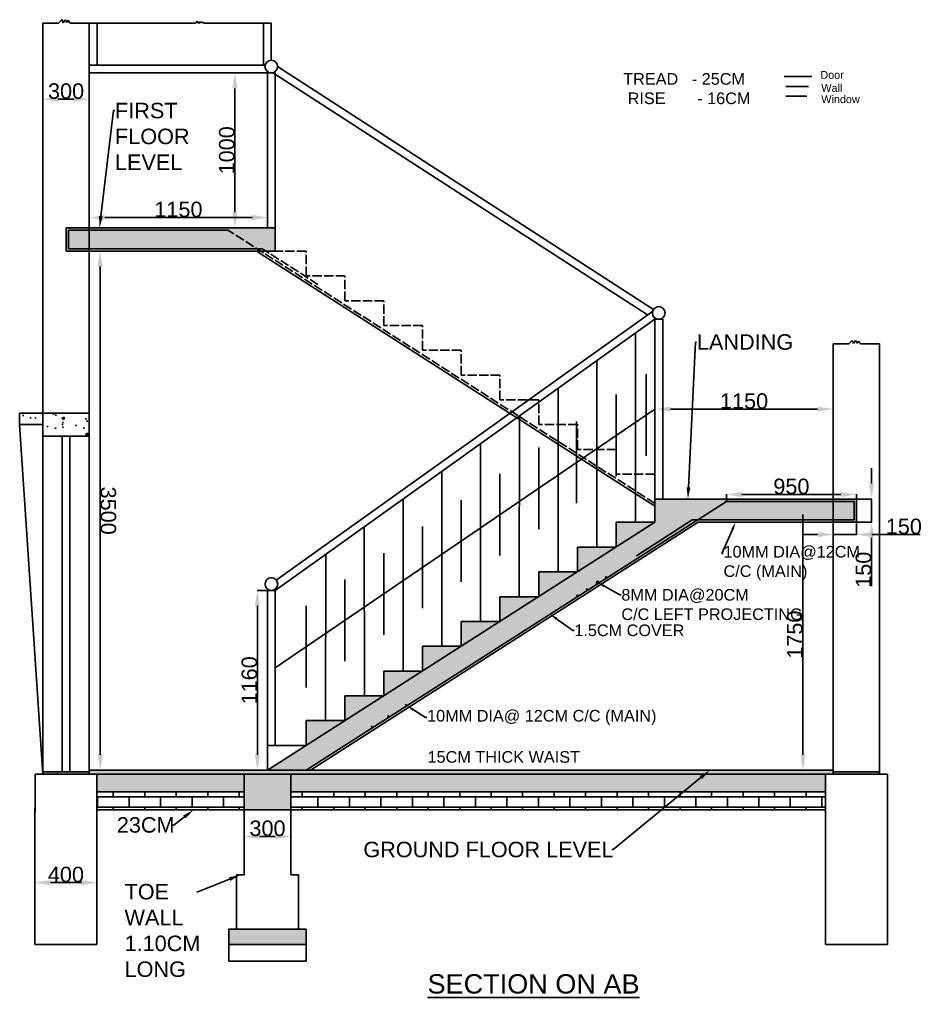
# Model space of a CAD drawing. Header units: millimetres. Extents: x -311 to 7675, y -606 to 10366.
# Drawn here: x 310 to 6129, y 4057 to 10366 of the extents above; entities that cross this region are included whole.
import ezdxf
from ezdxf import colors
from ezdxf.entities.mleader import LeaderData, LeaderLine
from ezdxf.math import Vec2, Vec3

# ---------------------------------------------------------------- set-up
doc = ezdxf.new("R2010")
doc.units = ezdxf.units.MM
doc.linetypes.add('ACAD_ISO02W100', pattern=[15, 12, -3])
doc.layers.get('0').update_dxf_attribs({"true_color": 0xc2ced6})
doc.layers.get('Defpoints').update_dxf_attribs({"color": 226})
for name, color, linetype in [('Dimension', 231, 'Continuous'), ('Door', 204, 'Continuous'), ('Text', 11, 'Continuous'), ('Wall', 147, 'Continuous'), ('Window', 186, 'Continuous')]:
    doc.layers.add(name, color=color, linetype=linetype)
doc.styles.get("Standard").update_dxf_attribs({"font": 'arial.ttf'})
doc.dimstyles.new('ISO-25', dxfattribs={"dimtxt": 2.5, "dimasz": 2.5, "dimexe": 1.25, "dimexo": 0.625, "dimtad": 1, "dimtxsty": 'Standard', "dimcen": 2.5, "dimadec": 0, "dimazin": 0, "dimtfac": 1, "dimtmove": 0, "dimatfit": 3, "dimfxl": 1, "dimarcsym": 0})

# ---------------------------------------------------------------- blocks, each defined once
blk = doc.blocks.new('*D9')
at = {"layer": 'Defpoints', "color": 0, "transparency": 16777216}
for p in [(808.8, 4797.4), (408.8, 4397.5), (808.8, 4397.5)]:
    blk.add_point(p, dxfattribs=at)
at = {"layer": 'Dimension', "color": 0, "lineweight": -2, "transparency": 16777216}
for p, q in [((408.8, 4398.1), (408.8, 4798.6)), ((508.8, 4797.4), (708.8, 4797.4)), ((808.8, 4398.1), (808.8, 4798.6))]:
    blk.add_line(p, q, dxfattribs=at)
at = {"layer": 'Dimension', "color": 0, "transparency": 16777216}
for points in [[(508.8, 4814), (508.8, 4780.7), (408.8, 4797.4)], [(708.8, 4814), (708.8, 4780.7), (808.8, 4797.4)]]:
    blk.add_solid(points, dxfattribs=at)
at = {"layer": 'Dimension', "color": 0, "transparency": 16777216, "insert": (608.8, 4849.1), "char_height": 100, "attachment_point": 5}
blk.add_mtext('400', dxfattribs=at)
blk = doc.blocks.new('*D10')
at = {"layer": 'Defpoints', "color": 0, "transparency": 16777216}
for p in [(1659.6, 4397.5), (2159.6, 4397.5), (2159.6, 4290.1)]:
    blk.add_point(p, dxfattribs=at)
at = {"layer": 'Dimension', "color": 0, "lineweight": -2, "transparency": 16777216}
for p, q in [((1659.6, 4396.8), (1659.6, 4288.8)), ((2159.6, 4396.8), (2159.6, 4288.8)), ((1662.1, 4290.1), (2157.1, 4290.1))]:
    blk.add_line(p, q, dxfattribs=at)
at = {"layer": 'Dimension', "color": 0, "transparency": 16777216}
for points in [[(1662.1, 4290.5), (1662.1, 4289.7), (1659.6, 4290.1)], [(2157.1, 4290.5), (2157.1, 4289.7), (2159.6, 4290.1)]]:
    blk.add_solid(points, dxfattribs=at)
at = {"layer": 'Dimension', "color": 0, "transparency": 16777216, "insert": (1909.6, 4292), "char_height": 2.5, "attachment_point": 5}
blk.add_mtext('500', dxfattribs=at)
blk = doc.blocks.new('*D11')
at = {"layer": 'Defpoints', "color": 0, "transparency": 16777216}
for p in [(1759.6, 5267.5), (2059.6, 5267.5), (2059.6, 5095.6)]:
    blk.add_point(p, dxfattribs=at)
at = {"layer": 'Dimension', "color": 0, "lineweight": -2, "transparency": 16777216}
for p, q in [((1759.6, 5266.8), (1759.6, 5094.3)), ((2059.6, 5266.8), (2059.6, 5094.3)), ((1859.6, 5095.6), (1959.6, 5095.6))]:
    blk.add_line(p, q, dxfattribs=at)
at = {"layer": 'Dimension', "color": 0, "transparency": 16777216}
for points in [[(1859.6, 5112.2), (1859.6, 5078.9), (1759.6, 5095.6)], [(1959.6, 5112.2), (1959.6, 5078.9), (2059.6, 5095.6)]]:
    blk.add_solid(points, dxfattribs=at)
at = {"layer": 'Dimension', "color": 0, "transparency": 16777216, "insert": (1909.6, 5147.3), "char_height": 100, "attachment_point": 5}
blk.add_mtext('300', dxfattribs=at)
blk = doc.blocks.new('*D12')
at = {"layer": 'Defpoints', "color": 0, "transparency": 16777216}
for p in [(5559.6, 7272.5), (5364.8, 5522.5), (5559.6, 5522.5)]:
    blk.add_point(p, dxfattribs=at)
at = {"layer": 'Dimension', "color": 0, "lineweight": -2, "transparency": 16777216}
for p, q in [((5558.9, 7272.5), (5363.6, 7272.5)), ((5364.8, 7172.5), (5364.8, 5622.5)), ((5558.9, 5522.5), (5363.6, 5522.5))]:
    blk.add_line(p, q, dxfattribs=at)
at = {"layer": 'Dimension', "color": 0, "transparency": 16777216}
for points in [[(5348.2, 7172.5), (5381.5, 7172.5), (5364.8, 7272.5)], [(5348.2, 5622.5), (5381.5, 5622.5), (5364.8, 5522.5)]]:
    blk.add_solid(points, dxfattribs=at)
at = {"layer": 'Dimension', "color": 0, "transparency": 16777216, "insert": (5313.2, 6397.5), "char_height": 100, "attachment_point": 5, "rotation": 90}
blk.add_mtext('1750', dxfattribs=at)
blk = doc.blocks.new('*D13')
at = {"layer": 'Defpoints', "color": 0, "transparency": 16777216}
for p in [(4870.9, 7257.5), (5709.6, 7301.7), (5709.6, 7257.5)]:
    blk.add_point(p, dxfattribs=at)
at = {"layer": 'Dimension', "color": 0, "lineweight": -2, "transparency": 16777216}
for p, q in [((4870.9, 7258.1), (4870.9, 7302.9)), ((4970.9, 7301.7), (5609.6, 7301.7)), ((5709.6, 7258.1), (5709.6, 7302.9))]:
    blk.add_line(p, q, dxfattribs=at)
at = {"layer": 'Dimension', "color": 0, "transparency": 16777216}
for points in [[(4970.9, 7318.3), (4970.9, 7285), (4870.9, 7301.7)], [(5609.6, 7318.3), (5609.6, 7285), (5709.6, 7301.7)]]:
    blk.add_solid(points, dxfattribs=at)
at = {"layer": 'Dimension', "color": 0, "transparency": 16777216, "insert": (5290.2, 7353.3), "char_height": 100, "attachment_point": 5}
blk.add_mtext('950', dxfattribs=at)
blk = doc.blocks.new('*D14')
at = {"layer": 'Defpoints', "color": 0, "transparency": 16777216}
for p in [(4409.6, 7852.5), (5559.6, 7852.5), (5559.6, 7852.5)]:
    blk.add_point(p, dxfattribs=at)
at = {"layer": 'Dimension', "color": 0, "lineweight": -2, "transparency": 16777216}
for p, q in [((4409.6, 7853.1), (4409.6, 7853.7)), ((4509.6, 7852.5), (5459.6, 7852.5)), ((5559.6, 7853.1), (5559.6, 7853.7))]:
    blk.add_line(p, q, dxfattribs=at)
at = {"layer": 'Dimension', "color": 0, "transparency": 16777216}
for points in [[(4509.6, 7869.1), (4509.6, 7835.8), (4409.6, 7852.5)], [(5459.6, 7869.1), (5459.6, 7835.8), (5559.6, 7852.5)]]:
    blk.add_solid(points, dxfattribs=at)
at = {"layer": 'Dimension', "color": 0, "transparency": 16777216, "insert": (4984.6, 7904.1), "char_height": 100, "attachment_point": 5}
blk.add_mtext('1150', dxfattribs=at)
blk = doc.blocks.new('*D15')
at = {"layer": 'Defpoints', "color": 0, "transparency": 16777216}
for p in [(5709.6, 7272.5), (5709.6, 7122.5), (5807.1, 7122.5)]:
    blk.add_point(p, dxfattribs=at)
at = {"layer": 'Dimension', "color": 0, "lineweight": -2, "transparency": 16777216}
for p, q in [((5807.1, 7372.5), (5807.1, 7472.5)), ((5710.2, 7272.5), (5808.3, 7272.5)), ((5807.1, 7272.5), (5807.1, 7122.5)), ((5710.2, 7122.5), (5808.3, 7122.5)), ((5807.1, 7022.5), (5807.1, 6710))]:
    blk.add_line(p, q, dxfattribs=at)
at = {"layer": 'Dimension', "color": 0, "transparency": 16777216}
for points in [[(5790.4, 7372.5), (5823.7, 7372.5), (5807.1, 7272.5)], [(5790.4, 7022.5), (5823.7, 7022.5), (5807.1, 7122.5)]]:
    blk.add_solid(points, dxfattribs=at)
at = {"layer": 'Dimension', "color": 0, "transparency": 16777216, "insert": (5755.4, 6816.2), "char_height": 100, "attachment_point": 5, "rotation": 90}
blk.add_mtext('150', dxfattribs=at)
blk = doc.blocks.new('*D16')
at = {"layer": 'Defpoints', "color": 0, "transparency": 16777216}
for p in [(5559.6, 7122.5), (5709.6, 7122.5), (5709.6, 7043.6)]:
    blk.add_point(p, dxfattribs=at)
at = {"layer": 'Dimension', "color": 0, "lineweight": -2, "transparency": 16777216}
for p, q in [((5559.6, 7121.8), (5559.6, 7042.3)), ((5709.6, 7121.8), (5709.6, 7042.3)), ((5459.6, 7043.6), (5359.6, 7043.6)), ((5559.6, 7043.6), (5709.6, 7043.6)), ((5809.6, 7043.6), (6122, 7043.6))]:
    blk.add_line(p, q, dxfattribs=at)
at = {"layer": 'Dimension', "color": 0, "transparency": 16777216}
for points in [[(5459.6, 7060.3), (5459.6, 7026.9), (5559.6, 7043.6)], [(5809.6, 7060.3), (5809.6, 7026.9), (5709.6, 7043.6)]]:
    blk.add_solid(points, dxfattribs=at)
at = {"layer": 'Dimension', "color": 0, "transparency": 16777216, "insert": (6015.8, 7095.3), "char_height": 100, "attachment_point": 5}
blk.add_mtext('150', dxfattribs=at)
blk = doc.blocks.new('*D17')
at = {"layer": 'Defpoints', "color": 0, "transparency": 16777216}
for p in [(1909.6, 6682.5), (1844.4, 5522.5), (1909.6, 5522.5)]:
    blk.add_point(p, dxfattribs=at)
at = {"layer": 'Dimension', "color": 0, "lineweight": -2, "transparency": 16777216}
for p, q in [((1908.9, 6682.5), (1843.2, 6682.5)), ((1844.4, 6582.5), (1844.4, 5622.5)), ((1908.9, 5522.5), (1843.2, 5522.5))]:
    blk.add_line(p, q, dxfattribs=at)
at = {"layer": 'Dimension', "color": 0, "transparency": 16777216}
for points in [[(1827.8, 6582.5), (1861.1, 6582.5), (1844.4, 6682.5)], [(1827.8, 5622.5), (1861.1, 5622.5), (1844.4, 5522.5)]]:
    blk.add_solid(points, dxfattribs=at)
at = {"layer": 'Dimension', "color": 0, "transparency": 16777216, "insert": (1792.8, 6102.5), "char_height": 100, "attachment_point": 5, "rotation": 90}
blk.add_mtext('1160', dxfattribs=at)
blk = doc.blocks.new('*D19')
at = {"layer": 'Defpoints', "color": 0, "transparency": 16777216}
for p in [(759.6, 8872.5), (760, 5522.5), (830.2, 5522.5)]:
    blk.add_point(p, dxfattribs=at)
at = {"layer": 'Dimension', "color": 0, "lineweight": -2, "transparency": 16777216}
for p, q in [((760.2, 8872.5), (831, 8872.5)), ((829.8, 8772.5), (830.2, 5622.5)), ((760.6, 5522.5), (831.4, 5522.5))]:
    blk.add_line(p, q, dxfattribs=at)
at = {"layer": 'Dimension', "color": 0, "transparency": 16777216}
for points in [[(846.5, 8772.5), (813.1, 8772.5), (829.8, 8872.5)], [(846.8, 5622.5), (813.5, 5622.5), (830.2, 5522.5)]]:
    blk.add_solid(points, dxfattribs=at)
at = {"layer": 'Dimension', "color": 0, "transparency": 16777216, "insert": (881.7, 7197.5), "char_height": 100, "attachment_point": 5, "rotation": 270.00672}
blk.add_mtext('3500', dxfattribs=at)
blk = doc.blocks.new('*D20')
at = {"layer": 'Defpoints', "color": 0, "transparency": 16777216}
for p in [(459.6, 10022.5), (759.6, 10022.5), (459.6, 9852.3)]:
    blk.add_point(p, dxfattribs=at)
at = {"layer": 'Dimension', "color": 0, "lineweight": -2, "transparency": 16777216}
for p, q in [((459.6, 10021.8), (459.6, 9851.1)), ((759.6, 10021.8), (759.6, 9851.1)), ((659.6, 9852.3), (559.6, 9852.3))]:
    blk.add_line(p, q, dxfattribs=at)
at = {"layer": 'Dimension', "color": 0, "transparency": 16777216}
for points in [[(559.6, 9869), (559.6, 9835.7), (459.6, 9852.3)], [(659.6, 9869), (659.6, 9835.7), (759.6, 9852.3)]]:
    blk.add_solid(points, dxfattribs=at)
at = {"layer": 'Dimension', "color": 0, "transparency": 16777216, "insert": (609.6, 9904.1), "char_height": 100, "attachment_point": 5}
blk.add_mtext('300', dxfattribs=at)
blk = doc.blocks.new('*D21')
at = {"layer": 'Defpoints', "color": 0, "transparency": 16777216}
for p in [(1909.6, 9088.9), (759.6, 9022.5), (1909.6, 9022.5)]:
    blk.add_point(p, dxfattribs=at)
at = {"layer": 'Dimension', "color": 0, "lineweight": -2, "transparency": 16777216}
for p, q in [((759.6, 9023.1), (759.6, 9090.2)), ((859.6, 9088.9), (1809.6, 9088.9)), ((1909.6, 9023.1), (1909.6, 9090.2))]:
    blk.add_line(p, q, dxfattribs=at)
at = {"layer": 'Dimension', "color": 0, "transparency": 16777216}
for points in [[(859.6, 9105.6), (859.6, 9072.3), (759.6, 9088.9)], [(1809.6, 9105.6), (1809.6, 9072.3), (1909.6, 9088.9)]]:
    blk.add_solid(points, dxfattribs=at)
at = {"layer": 'Dimension', "color": 0, "transparency": 16777216, "insert": (1334.6, 9140.6), "char_height": 100, "attachment_point": 5}
blk.add_mtext('1150', dxfattribs=at)
blk = doc.blocks.new('*D22')
at = {"layer": 'Defpoints', "color": 0, "transparency": 16777216}
for p in [(1908.9, 10022.5), (1699, 9022.5), (1908.9, 9022.5)]:
    blk.add_point(p, dxfattribs=at)
at = {"layer": 'Dimension', "color": 0, "lineweight": -2, "transparency": 16777216}
for p, q in [((1908.3, 10022.5), (1697.7, 10022.5)), ((1699, 9922.5), (1699, 9122.5)), ((1908.3, 9022.5), (1697.7, 9022.5))]:
    blk.add_line(p, q, dxfattribs=at)
at = {"layer": 'Dimension', "color": 0, "transparency": 16777216}
for points in [[(1682.3, 9922.5), (1715.6, 9922.5), (1699, 10022.5)], [(1682.3, 9122.5), (1715.6, 9122.5), (1699, 9022.5)]]:
    blk.add_solid(points, dxfattribs=at)
at = {"layer": 'Dimension', "color": 0, "transparency": 16777216, "insert": (1647.3, 9522.5), "char_height": 100, "attachment_point": 5, "rotation": 90}
blk.add_mtext('1000', dxfattribs=at)

msp = doc.modelspace()

# ---------------------------------------------------------------- hatches: boundary and pattern name
h = msp.add_hatch()
h.set_pattern_fill('AR-CONC', color=256)
h.paths.add_polyline_path([(1654.453, 9007.84), (759.561, 9007.84), (759.561, 8887.84), (1841.953, 8887.84)], flags=17)
h.paths.add_polyline_path([(1958.886, 9022.458), (759.561, 9022.458), (759.561, 9007.84), (1654.453, 9007.84), (1841.953, 8887.84), (1875.187, 8887.84), (1899.22, 8872.458), (1958.886, 8872.458)])
h.paths.add_polyline_path([(759.561, 9007.84), (625.531, 9007.84), (625.531, 8887.84), (759.561, 8887.84)], flags=17)
h.paths.add_polyline_path([(759.561, 9022.458), (610.531, 9022.458), (610.531, 8872.458), (759.561, 8872.458), (759.561, 8887.84), (625.531, 8887.84), (625.531, 9007.84), (759.561, 9007.84)])
h.paths.add_polyline_path([(5559.561, 7257.458), (4870.938, 7257.458), (4683.438, 7137.458), (5559.561, 7137.458)], flags=17)
h.paths.add_polyline_path([(4870.938, 7257.458), (5559.561, 7257.458), (5559.561, 7272.458), (4409.561, 7272.458), (4409.561, 7122.458), (1909.561, 5522.458), (2160, 5522.458), (4039.875, 6725.578, -0.41421356), (4031.82, 6733.634, -1), (4047.931, 6733.634, -0.10846486), (4047.19, 6730.26)])
h.paths.add_polyline_path([(5694.561, 7257.458), (5559.561, 7257.458), (5559.561, 7137.458), (5694.561, 7137.458)], flags=0)
h.paths.add_polyline_path([(5709.561, 7272.458), (5559.561, 7272.458), (5559.561, 7257.458), (5694.561, 7257.458), (5694.561, 7137.458), (5559.561, 7137.458), (5559.561, 7122.458), (5709.561, 7122.458)])
h.paths.add_polyline_path([(3159.561, 6322.458), (2909.561, 6322.458), (2909.561, 6162.458)], flags=17)
h.paths.add_polyline_path([(3409.561, 6482.458), (3159.561, 6482.458), (3159.561, 6322.458)], flags=17)
h.paths.add_polyline_path([(3659.561, 6642.458), (3409.561, 6642.458), (3409.561, 6482.458)], flags=17)
h.paths.add_polyline_path([(3909.561, 6802.458), (3659.561, 6802.458), (3659.561, 6642.458)], flags=17)
h.paths.add_polyline_path([(4159.561, 6962.458), (3909.561, 6962.458), (3909.561, 6802.458)], flags=17)
h.paths.add_polyline_path([(4409.561, 7122.458), (4159.561, 7122.458), (4159.561, 6962.458)], flags=17)
h.paths.add_polyline_path([(2909.561, 6162.458), (2659.561, 6162.458), (2659.561, 6002.458)], flags=17)
h.paths.add_polyline_path([(2659.561, 6002.458), (2409.561, 6002.458), (2409.561, 5842.458)], flags=17)
h.paths.add_polyline_path([(2409.561, 5842.458), (2159.561, 5842.458), (2159.561, 5682.458)], flags=17)
h.paths.add_polyline_path([(2159.561, 5682.458), (1909.561, 5682.458), (1909.561, 5522.458)], flags=0)
h = msp.add_hatch()
h.set_pattern_fill('AR-CONC', color=256)
h.paths.add_polyline_path([(759.561, 7827.458), (459.561, 7827.458), (459.561, 7677.458), (759.561, 7677.458)])
h.paths.add_polyline_path([(459.561, 7827.458), (309.561, 7827.458), (309.561, 7752.458), (459.561, 7752.458)])
h = msp.add_hatch()
h.set_pattern_fill('AR-CONC', color=256)
h.paths.add_polyline_path([(5694.561, 7257.458), (5559.561, 7257.458), (5559.561, 7137.458), (5694.561, 7137.458)])
h.paths.add_polyline_path([(759.561, 5512.458), (459.561, 5512.458), (459.561, 5497.458), (759.561, 5497.458)])
h = msp.add_hatch(color=256)
h.dxf.hatch_style = 1
h.paths.add_polyline_path([(4085.598, 6768.052, 1), (4101.709, 6768.052, 1)])
h = msp.add_hatch(color=256)
h.dxf.hatch_style = 1
h.paths.add_polyline_path([(3962.786, 6689.452, 1), (3978.896, 6689.452, 1)])
h = msp.add_hatch(color=256)
h.dxf.hatch_style = 1
h.paths.add_polyline_path([(4031.82, 6733.634, 1), (4047.931, 6733.634, 1)])
h = msp.add_hatch(color=256)
h.dxf.hatch_style = 1
h.paths.add_polyline_path([(3900.423, 6649.54, 1), (3916.534, 6649.54, 1)])
h = msp.add_hatch(color=256)
h.dxf.hatch_style = 1
h.paths.add_polyline_path([(2795.347, 5942.291, 1), (2811.458, 5942.291, 1)])
h = msp.add_hatch(color=256)
h.dxf.hatch_style = 1
h.paths.add_polyline_path([(2680.824, 5870.728, 1), (2696.935, 5870.728, 1)])
h = msp.add_hatch(color=256)
h.dxf.hatch_style = 1
h.paths.add_polyline_path([(2575.963, 5803.007, 1), (2592.074, 5803.007, 1)])
h = msp.add_hatch()
h.set_pattern_fill('AR-CONC', color=256)
h.paths.add_polyline_path([(759.561, 5512.458), (459.561, 5512.458), (459.561, 5497.458), (759.561, 5497.458)])
h.paths.add_polyline_path([(1759.561, 5497.458), (808.784, 5497.458), (808.784, 5382.458), (1759.561, 5382.458)])
h.paths.add_polyline_path([(5509.561, 5497.458), (2059.561, 5497.458), (2059.561, 5382.458), (5509.561, 5382.458)])
h.paths.add_polyline_path([(2059.561, 5497.458), (1759.561, 5497.458), (1759.561, 5382.458), (2059.561, 5382.458)])
h.paths.add_polyline_path([(2059.561, 5382.458), (1759.561, 5382.458), (1759.561, 5267.458), (2059.561, 5267.458)])
h.paths.add_polyline_path([(5859.561, 5512.458), (5559.561, 5512.458), (5559.561, 5497.458), (5859.561, 5497.458)])
h.paths.add_polyline_path([(2159.561, 4497.458), (1659.561, 4497.458), (1659.561, 4397.458), (2159.561, 4397.458)])
h = msp.add_hatch()
h.set_pattern_fill('AR-CONC', color=256)
h.paths.add_polyline_path([(759.561, 5512.458), (459.561, 5512.458), (459.561, 5497.458), (759.561, 5497.458)])
h = msp.add_hatch()
h.set_pattern_fill('ANGLE', color=256)
h.set_pattern_definition([(0, (0, 0), (0, 6.985), [5.08, -1.905]), (90, (0, 0), (-6.985, 4e-16), [5.08, -1.905])])
h.paths.add_polyline_path([(5559.561, 5522.458), (759.561, 5522.458), (759.561, 5497.458), (759.954, 5497.458), (5559.561, 5497.458)])
h = msp.add_hatch()
h.set_pattern_fill('AR-BRSTD', color=256)
h.paths.add_polyline_path([(1759.561, 5382.458), (808.784, 5382.458), (808.784, 5267.458), (1759.561, 5267.458)])
h.paths.add_polyline_path([(5509.561, 5382.458), (2059.561, 5382.458), (2059.561, 5267.458), (5509.561, 5267.458)])

# ---------------------------------------------------------------- linework, layer by layer
for p, q in [((560.192, 10343.384), (582.978, 10366.346)), ((582.978, 10366.346), (591.195, 10345.265)), ((591.195, 10345.265), (604.068, 10364.977)), ((604.068, 10364.977), (614.476, 10348.003)), ((614.476, 10348.003), (622.145, 10361.965)), ((622.145, 10361.965), (636.388, 10343.384)), ((1445.566, 10343.384), (1456.544, 10356.165)), ((1456.544, 10356.165), (1465.441, 10340.123)), ((1465.441, 10340.123), (1477.129, 10354.073)), ((1477.129, 10354.073), (1481.49, 10345.18)), ((1481.49, 10345.18), (1490.865, 10349.777)), ((1490.865, 10349.777), (1501.377, 10343.384)), ((459.561, 10343.384), (560.192, 10343.384)), ((560.192, 10343.384), (560.192, 10343.384)), ((636.388, 10343.384), (759.561, 10343.384)), ((759.561, 10343.384), (1445.566, 10343.384)), ((809.561, 10343.384), (809.561, 10072.458)), ((1501.377, 10343.384), (1933.886, 10343.384)), ((1883.886, 10343.384), (1883.886, 10072.458)), ((1933.886, 10343.384), (1933.886, 10104.236)), ((1894.025, 10072.458), (759.561, 10072.458)), ((1974.775, 10063.347), (4400.222, 8495.544)), ((1958.886, 10022.458), (759.561, 10022.458)), ((1908.886, 9022.458), (1908.886, 10022.458)), ((1947.632, 10021.356), (4362.576, 8460.342)), ((1958.886, 8872.458), (1958.886, 10022.458)), ((1958.886, 9022.458), (610.531, 9022.458)), ((610.531, 9022.458), (610.531, 8872.458)), ((625.531, 9007.84), (625.531, 8887.84)), ((1654.453, 9007.84), (625.531, 9007.84)), ((610.531, 8872.458), (1958.886, 8872.458)), ((1875.187, 8887.84), (625.531, 8887.84)), ((4409.561, 7226.762), (1838.161, 8872.458)), ((4394.943, 8483.462), (1966.509, 6748.866)), ((4409.561, 8432.458), (1959.561, 6682.458)), ((4409.561, 7122.458), (4409.561, 8432.458)), ((4409.561, 8432.458), (4459.561, 8432.458)), ((4459.561, 7272.458), (4459.561, 8432.458)), ((4284.561, 7122.458), (4284.93, 8343.436)), ((5559.561, 8273.21), (5660.192, 8273.21)), ((5660.192, 8273.21), (5682.978, 8296.172)), ((5682.978, 8296.172), (5691.195, 8275.091)), ((5691.195, 8275.091), (5704.068, 8294.803)), ((5704.068, 8294.803), (5714.476, 8277.829)), ((5714.476, 8277.829), (5722.145, 8291.791)), ((5722.145, 8291.791), (5736.388, 8273.21)), ((5736.388, 8273.21), (5859.561, 8273.21)), ((4034.561, 6962.458), (4035.466, 8165.247)), ((4352.156, 7550.877), (4352.156, 8078.014)), ((3784.561, 6802.458), (3785.236, 7986.512)), ((4159.561, 7419.598), (4159.561, 7946.736)), ((759.243, 7827.458), (309.561, 7827.458)), ((309.561, 7827.458), (309.561, 7752.458)), ((1959.561, 6182.458), (4409.561, 7852.458)), ((3534.561, 6642.458), (3534.969, 7807.749)), ((3903.384, 7244.979), (3903.384, 7772.117)), ((309.561, 7752.458), (459.561, 7752.458)), ((309.561, 7752.458), (459.561, 5497.458)), ((759.243, 7677.458), (459.561, 7677.458)), ((3284.561, 6482.458), (3284.055, 7628.525)), ((3659.561, 7078.782), (3659.561, 7605.919)), ((3034.561, 6322.458), (3034.019, 7449.928)), ((3409.561, 6908.374), (3409.561, 7435.511)), ((2160, 5522.458), (4870.938, 7257.458)), ((2784.561, 6162.458), (2785.425, 7272.361)), ((3159.561, 6737.966), (3159.561, 7265.103)), ((4409.561, 7272.458), (5709.561, 7272.458)), ((4870.938, 7257.458), (5694.561, 7257.458)), ((5694.561, 7257.458), (5694.561, 7137.458)), ((5709.561, 7272.458), (5709.561, 7122.458)), ((4290.195, 6907.052), (4650.205, 7137.458)), ((5694.561, 7137.458), (4650.205, 7137.458)), ((1909.561, 5522.458), (4409.561, 7122.458)), ((2187.827, 5522.458), (4687.827, 7122.458)), ((2534.561, 6002.458), (2534.329, 7093.007)), ((2909.561, 6567.557), (2909.561, 7094.695)), ((4159.561, 6962.458), (4159.561, 7122.458)), ((4159.561, 7122.458), (4409.561, 7122.458)), ((5709.561, 7122.458), (4687.827, 7122.458)), ((3909.561, 6802.458), (3909.561, 6962.458)), ((3909.561, 6962.458), (4159.561, 6962.458)), ((2284.561, 5842.458), (2284.973, 6914.895)), ((2659.561, 6397.149), (2659.561, 6924.287)), ((2409.561, 6226.741), (2409.561, 6753.878)), ((3659.561, 6642.458), (3659.561, 6802.458)), ((3659.561, 6802.458), (3909.561, 6802.458)), ((1909.561, 5522.458), (1909.561, 6682.458)), ((1909.561, 6682.458), (1959.561, 6682.458)), ((1959.561, 6682.458), (1959.561, 5682.458)), ((3409.561, 6482.458), (3409.561, 6642.458)), ((3409.561, 6642.458), (3659.561, 6642.458)), ((2159.561, 6056.333), (2159.561, 6583.47)), ((3159.561, 6322.458), (3159.561, 6482.458)), ((3159.561, 6482.458), (3409.561, 6482.458)), ((2909.561, 6162.458), (2909.561, 6322.458)), ((2909.561, 6322.458), (3159.561, 6322.458)), ((2659.561, 6002.458), (2659.561, 6162.458)), ((2659.561, 6162.458), (2909.561, 6162.458)), ((2409.561, 5842.458), (2409.561, 6002.458)), ((2409.561, 6002.458), (2659.561, 6002.458)), ((2159.561, 5682.458), (2159.561, 5842.458)), ((2159.561, 5842.458), (2409.561, 5842.458)), ((1909.561, 5682.458), (2159.561, 5682.458)), ((409.561, 5497.536), (408.784, 4997.459)), ((459.561, 5497.458), (409.561, 5497.536)), ((459.561, 5512.458), (759.561, 5512.458)), ((5909.561, 5497.458), (459.561, 5497.458)), ((759.954, 5522.458), (5559.561, 5522.458)), ((808.784, 4997.459), (808.784, 5497.458)), ((1759.561, 5497.458), (1759.561, 4847.458)), ((2059.561, 4847.458), (2059.561, 5497.458)), ((5509.561, 5497.458), (5509.561, 4997.458)), ((5559.561, 5512.458), (5859.561, 5512.458)), ((5909.561, 4997.458), (5909.561, 5497.458)), ((808.784, 5382.458), (1759.561, 5382.458)), ((2059.561, 5382.458), (5509.561, 5382.458)), ((808.784, 5267.458), (5509.561, 5267.458)), ((408.784, 4997.459), (408.784, 4397.458)), ((808.784, 4397.458), (808.784, 4997.396)), ((5509.561, 4997.458), (5509.561, 4397.458)), ((5909.561, 4397.458), (5909.561, 4997.458)), ((1759.561, 4847.458), (1709.561, 4847.458)), ((1709.561, 4847.458), (1709.561, 4497.458)), ((2109.561, 4847.458), (2059.561, 4847.458)), ((2109.561, 4497.458), (2109.561, 4847.458)), ((2159.561, 4497.458), (1659.561, 4497.458)), ((1659.561, 4497.458), (1659.561, 4397.458)), ((2159.561, 4397.458), (2159.561, 4497.458)), ((408.784, 4397.458), (808.784, 4397.458)), ((1659.561, 4397.458), (2159.561, 4397.458)), ((5509.561, 4397.458), (5909.561, 4397.458))]:
    msp.add_line(p, q)
at = {"linetype": 'ACAD_ISO02W100'}
for p, q in [((459.561, 5497.458), (459.561, 10343.384)), ((5859.561, 5497.458), (5859.561, 8273.21)), ((409.561, 5497.458), (408.784, 4997.459)), ((459.561, 5497.458), (409.561, 5497.458)), ((808.784, 4997.396), (808.784, 5497.458)), ((1909.561, 5497.458), (1759.561, 5497.458)), ((1909.561, 5497.458), (1909.561, 5497.458))]:
    msp.add_line(p, q, dxfattribs=at)
at = {"linetype": 'ACAD_ISO02W100', "ltscale": 5}
for p, q in [((4409.561, 7244.571), (1654.453, 9007.84)), ((2235.196, 8657.434), (1875.187, 8887.84)), ((2159.561, 8872.458), (1909.561, 8872.458)), ((2159.561, 8712.458), (2159.561, 8872.458)), ((2409.561, 8712.458), (2159.561, 8712.458)), ((2409.561, 8552.458), (2409.561, 8712.458)), ((2659.561, 8552.458), (2409.561, 8552.458)), ((2659.561, 8392.458), (2659.561, 8552.458)), ((2909.561, 8392.458), (2659.561, 8392.458)), ((2909.561, 8232.458), (2909.561, 8392.458)), ((3159.561, 8232.458), (2909.561, 8232.458)), ((3159.561, 8072.458), (3159.561, 8232.458)), ((3409.561, 8072.458), (3159.561, 8072.458)), ((3409.561, 7912.458), (3409.561, 8072.458)), ((3659.561, 7912.458), (3409.561, 7912.458)), ((3659.561, 7752.458), (3659.561, 7912.458)), ((3909.561, 7752.458), (3659.561, 7752.458)), ((3909.561, 7592.458), (3909.561, 7752.458)), ((4159.561, 7592.458), (3909.561, 7592.458)), ((4159.561, 7432.458), (4159.561, 7592.458)), ((4409.561, 7432.458), (4159.561, 7432.458))]:
    msp.add_line(p, q, dxfattribs=at)
for centre, radius in [((1933.886, 10063.347), 40.889), ((4434.561, 8473.347), 40.889), ((1934.561, 6723.347), 40.889), ((4039.875, 6733.634), 8.055)]:
    msp.add_circle(centre, radius)
at = {"layer": 'Door'}
for p, q in [((5244.456, 9998.542), (5422.649, 9998.542)), ((459.561, 7677.458), (759.561, 7677.458)), ((584.402, 7677.456), (584.561, 5512.456)), ((634.402, 7677.46), (634.561, 5512.46)), ((459.561, 5512.458), (759.561, 5512.458))]:
    msp.add_line(p, q, dxfattribs=at)
at = {"layer": 'Wall'}
for p, q in [((459.561, 10343.384), (459.561, 5497.458)), ((759.561, 5497.458), (759.561, 10343.384)), ((5253.517, 9935.153), (5401.508, 9935.153)), ((5559.561, 5522.458), (5559.561, 8273.21)), ((5859.561, 5512.458), (5859.561, 8273.21)), ((5559.561, 5522.458), (5559.561, 5497.458))]:
    msp.add_line(p, q, dxfattribs=at)
at = {"layer": 'Window'}
msp.add_line((5253.517, 9871.764), (5389.427, 9871.764), dxfattribs=at)

# ---------------------------------------------------------------- texts
at = {"layer": 'Door', "insert": (5477.013, 10034.268), "char_height": 50, "attachment_point": 1}
msp.add_mtext_dynamic_manual_height_columns('Door', width=782.23733, gutter_width=12.5, heights=[0], dxfattribs=at)
at = {"layer": 'Text', "attachment_point": 1}
for s, insert, char_height, width in [('TREAD   - 25CM^J RISE       - 16CM', (4204.98, 10020.827), 75, 1124.69004), ('{\\LSECTION ON AB}', (2942.298, 4206.541), 125, 1616.33029)]:
    msp.add_mtext(s, dxfattribs=dict(at, insert=insert, char_height=char_height, width=width))
at = {"layer": 'Text', "insert": (2942.298, 5645.939), "char_height": 75, "attachment_point": 1}
msp.add_mtext('15CM THICK WAIST', dxfattribs=at)
at = {"layer": 'Wall', "insert": (5483.054, 9949.749), "char_height": 50, "attachment_point": 1}
msp.add_mtext_dynamic_manual_height_columns('Wall', width=782.23733, gutter_width=12.5, heights=[0], dxfattribs=at)
at = {"layer": 'Window', "insert": (5483.054, 9877.305), "char_height": 50, "attachment_point": 1}
msp.add_mtext_dynamic_manual_height_columns('Window', width=782.23733, gutter_width=12.5, heights=[0], dxfattribs=at)

# ---------------------------------------------------------------- dimensions: what is measured, and where the dimension line sits
at = {"layer": 'Dimension'}
for base, p1, p2, picture, middle in [((459.561, 9852.342), (759.561, 10022.458), (459.561, 10022.458), '*D20', (609.561, 9904.058)), ((1909.561, 9088.931), (759.561, 9022.458), (1909.561, 9022.458), '*D21', (1334.561, 9140.613)), ((5559.561, 7852.458), (4409.561, 7852.458), (5559.561, 7852.458), '*D14', (4984.561, 7904.141)), ((5709.561, 7043.59), (5559.561, 7122.458), (5709.561, 7122.458), '*D16', (6015.78, 7095.273)), ((2059.561, 5095.577), (1759.561, 5267.458), (2059.561, 5267.458), '*D11', (1909.561, 5147.294)), ((808.784, 4797.375), (408.784, 4397.458), (808.784, 4397.458), '*D9', (608.784, 4849.057))]:
    dim = msp.add_linear_dim(base=base, p1=p1, p2=p2, dimstyle='ISO-25', override={"dimtxt": 100, "dimasz": 100}, dxfattribs=at)
    dim.commit()
    dim.dimension.update_dxf_attribs({"geometry": picture, "text_midpoint": middle})
for base, p1, p2, picture, middle in [((1698.974, 9022.458), (1908.886, 10022.458), (1908.886, 9022.458), '*D22', (1647.292, 9522.458)), ((5807.07, 7122.458), (5709.561, 7272.458), (5709.561, 7122.458), '*D15', (5755.387, 6816.24)), ((5364.843, 5522.458), (5559.561, 7272.458), (5559.561, 5522.458), '*D12', (5313.161, 6397.458)), ((1844.437, 5522.458), (1909.561, 6682.458), (1909.561, 5522.458), '*D17', (1792.754, 6102.458))]:
    dim = msp.add_linear_dim(base=base, p1=p1, p2=p2, angle=90, dimstyle='ISO-25', override={"dimtxt": 100, "dimasz": 100}, dxfattribs=at)
    dim.commit()
    dim.dimension.update_dxf_attribs({"geometry": picture, "text_midpoint": middle})
dim = msp.add_aligned_dim(p1=(759.561, 8872.458), p2=(759.954, 5522.458), distance=70.222, text='3500', dimstyle='ISO-25', override={"dimtxt": 100, "dimasz": 100}, dxfattribs=at)
dim.commit()
dim.dimension.update_dxf_attribs({"geometry": '*D19', "text_midpoint": (881.696, 7197.473)})
dim = msp.add_linear_dim(base=(5709.561, 7301.666), p1=(4870.938, 7257.458), p2=(5709.561, 7257.458), text='950', dimstyle='ISO-25', override={"dimtxt": 100, "dimasz": 100}, dxfattribs=at)
dim.commit()
dim.dimension.update_dxf_attribs({"geometry": '*D13', "text_midpoint": (5290.25, 7353.348)})
dim = msp.add_linear_dim(base=(2159.561, 4290.099), p1=(1659.561, 4397.458), p2=(2159.561, 4397.458), dimstyle='ISO-25', dxfattribs=at)
dim.commit()
dim.dimension.update_dxf_attribs({"geometry": '*D10', "text_midpoint": (1909.561, 4292)})

# ---------------------------------------------------------------- leaders
at = {"layer": 'Text'}
ml = msp.add_multileader_mtext('Standard', dxfattribs=at)
ml.set_content('FIRST^JFLOOR^JLEVEL', color=256)
ml.set_leader_properties()
ml.build(insert=Vec2(0, 0))
ml.multileader.update_dxf_attribs({"arrow_head_size": 75})
ctx = ml.context
ctx.base_point, ctx.char_height, ctx.arrow_head_size, ctx.plane_origin = Vec3(923.508, 9779.181), 100, 75, Vec3(825.485, 9022.458)
notes = []
notes.append((ctx, [(0, (1, 1, 0), (915.508, 9779.181), (1, 0), 8, [(0, [(825.485, 9022.458)], 0, [])])]))
ctx.mtext.insert, ctx.mtext.flow_direction = Vec3(925.508, 9829.181), 5
ml = msp.add_multileader_mtext('Standard', dxfattribs=at)
ml.set_content('LANDING', color=256)
ml.set_leader_properties()
ml.build(insert=Vec2(0, 0))
ml.multileader.update_dxf_attribs({"arrow_head_size": 75})
ctx = ml.context
ctx.base_point, ctx.char_height, ctx.arrow_head_size, ctx.plane_origin = Vec3(4678.724, 8284.939), 100, 75, Vec3(4622.353, 7272.458)
notes.append((ctx, [(1, (1, 1, 0), (4670.724, 8284.939), (1, 0), 8, [(0, [(4622.353, 7272.458)], 0, [])])]))
ctx.mtext.insert, ctx.mtext.flow_direction = Vec3(4680.724, 8335.792), 5
ml = msp.add_multileader_mtext('Standard', dxfattribs=at)
ml.set_content('10MM DIA@12CM^JC/C (MAIN)', color=256)
ml.set_leader_properties()
ml.build(insert=Vec2(0, 0))
ml.multileader.update_dxf_attribs({"arrow_head_size": 50})
ctx = ml.context
ctx.base_point, ctx.char_height, ctx.arrow_head_size, ctx.plane_origin = Vec3(4850.217, 6921.335), 75, 50, Vec3(4929.576, 7122.458)
notes.append((ctx, [(1, (1, 1, 0), (4842.217, 6921.335), (1, 0), 8, [(0, [(4929.576, 7122.458)], 0, [])])]))
ctx.mtext.insert, ctx.mtext.flow_direction = Vec3(4852.217, 6969.86), 5
ml = msp.add_multileader_mtext('Standard', dxfattribs=at)
ml.set_content('8MM DIA@20CM^JC/C LEFT PROJECTING', color=256)
ml.set_leader_properties()
ml.build(insert=Vec2(0, 0))
ml.multileader.update_dxf_attribs({"arrow_head_size": 50})
ctx = ml.context
ctx.base_point, ctx.char_height, ctx.arrow_head_size, ctx.plane_origin = Vec3(4190.886, 6653.734), 75, 50, Vec3(4039.875, 6733.634)
notes.append((ctx, [(0, (1, 1, 0), (4182.886, 6653.734), (1, 0), 8, [(0, [(4039.875, 6733.634)], 0, [])])]))
ctx.mtext.insert, ctx.mtext.flow_direction = Vec3(4192.886, 6691.874), 5
ml = msp.add_multileader_mtext('Standard', dxfattribs=at)
ml.set_content('1.5CM COVER', color=256)
ml.set_leader_properties()
ml.build(insert=Vec2(0, 0))
ml.multileader.update_dxf_attribs({"arrow_head_size": 50})
ctx = ml.context
ctx.base_point, ctx.char_height, ctx.arrow_head_size, ctx.plane_origin = Vec3(3887.437, 6424.818), 75, 50, Vec3(3733.43, 6529.454)
notes.append((ctx, [(0, (1, 1, 0), (3879.437, 6424.818), (1, 0), 8, [(0, [(3733.43, 6529.454)], 0, [])])]))
ctx.mtext.insert, ctx.mtext.flow_direction = Vec3(3889.437, 6462.958), 5
ml = msp.add_multileader_mtext('Standard', dxfattribs=at)
ml.set_content('10MM DIA@ 12CM C/C (MAIN)', color=256)
ml.set_leader_properties()
ml.build(insert=Vec2(0, 0))
ml.multileader.update_dxf_attribs({"arrow_head_size": 50})
ctx = ml.context
ctx.base_point, ctx.char_height, ctx.arrow_head_size, ctx.plane_origin = Vec3(2937.483, 5863.074), 75, 50, Vec3(2809.493, 5938.133)
notes.append((ctx, [(0, (1, 1, 0), (2929.483, 5863.074), (1, 0), 8, [(0, [(2809.493, 5938.133)], 0, [])])]))
ctx.mtext.insert, ctx.mtext.flow_direction = Vec3(2939.483, 5911.599), 5
ml = msp.add_multileader_mtext('Standard', dxfattribs=at)
ml.set_content('GROUND FLOOR LEVEL', color=256)
ml.set_leader_properties()
ml.build(insert=Vec2(0, 0))
ml.multileader.update_dxf_attribs({"arrow_head_size": 75})
ctx = ml.context
ctx.base_point, ctx.char_height, ctx.arrow_head_size, ctx.plane_origin = Vec3(2525.96, 5010.173), 100, 75, Vec3(4763.943, 5522.458)
notes.append((ctx, [(0, (1, 1, 0), (4140.211, 5010.173), (-1, 0), 8, [(0, [(4763.943, 5522.458)], 0, [])])]))
ctx.mtext.insert, ctx.mtext.flow_direction = Vec3(2527.96, 5061.026), 5
ml = msp.add_multileader_mtext('Standard', dxfattribs=at)
ml.set_content('23CM', color=256)
ml.set_leader_properties()
ml.build(insert=Vec2(0, 0))
ml.multileader.update_dxf_attribs({"arrow_head_size": 75})
ctx = ml.context
ctx.base_point, ctx.char_height, ctx.arrow_head_size, ctx.plane_origin = Vec3(935.417, 5168.934), 100, 75, Vec3(1432.984, 5267.458)
notes.append((ctx, [(0, (1, 1, 0), (1305.398, 5168.934), (-1, 0), 8, [(0, [(1432.984, 5267.458)], 0, [])])]))
ctx.mtext.insert, ctx.mtext.flow_direction = Vec3(937.417, 5219.821), 5
ml = msp.add_multileader_mtext('Standard', dxfattribs=at)
ml.set_content('TOE^JWALL^J1.10CM^JLONG', color=256)
ml.set_leader_properties()
ml.build(insert=Vec2(0, 0))
ml.multileader.update_dxf_attribs({"arrow_head_size": 75})
ctx = ml.context
ctx.base_point, ctx.char_height, ctx.arrow_head_size, ctx.plane_origin = Vec3(985.201, 4738.091), 100, 75, Vec3(1734.561, 4847.458)
notes.append((ctx, [(0, (1, 1, 0), (1460.57, 4738.091), (-1, 0), 8, [(0, [(1734.561, 4847.458)], 0, [])])]))
ctx.mtext.insert, ctx.mtext.flow_direction = Vec3(987.201, 4788.943), 5
for ctx, leaders in notes:
    for number, flags, end, landing, length, lines in leaders:
        leader = LeaderData()
        leader.index, (leader.has_last_leader_line, leader.has_dogleg_vector, leader.attachment_direction) = number, flags
        leader.last_leader_point, leader.dogleg_vector, leader.dogleg_length = Vec3(end), Vec3(landing), length
        for number, points, colour, breaks in lines:
            line = LeaderLine()
            line.index, line.vertices, line.color, line.breaks = number, Vec3.list(points), colors.encode_raw_color(colour), breaks
            leader.lines.append(line)
        ctx.leaders.append(leader)

doc.saveas('drawing.dxf')
